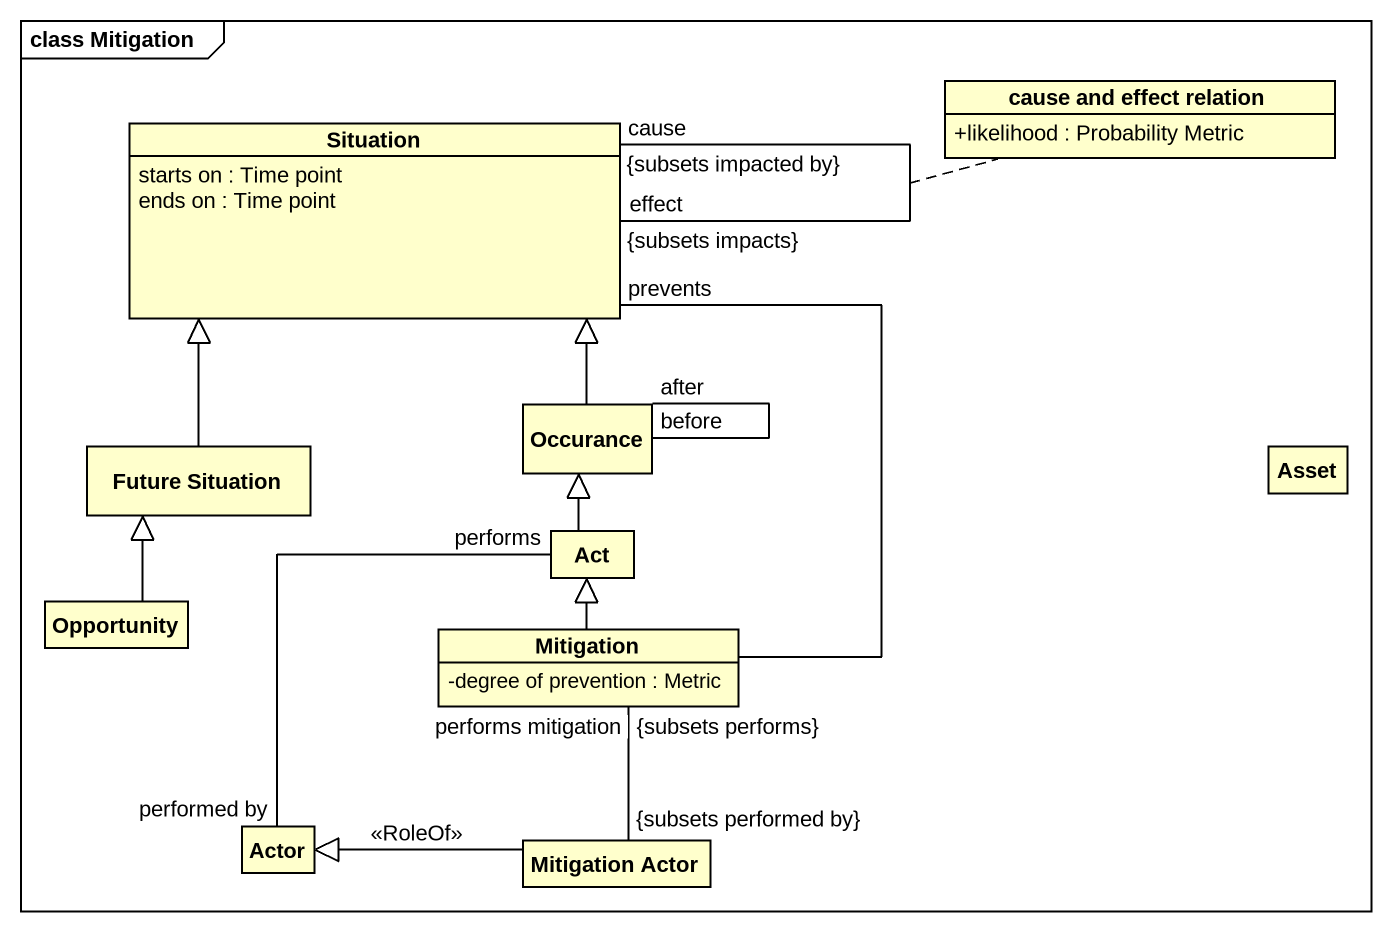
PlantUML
@startuml
mainframe class Mitigation
hide circle
hide empty members
skinparam classAttributeIconSize 0
class Situation {
  starts on : Time point
  ends on : Time point
}
class "cause and effect relation" as cause_and_effect_relation {
  +likelihood : Probability Metric
}
class Occurance
class "Future Situation" as Future_Situation
class Asset
class Act
class Opportunity
class Mitigation {
  -degree of prevention : Metric
}
class "Actor" as Actor_
class "Mitigation Actor" as Mitigation_Actor
Situation "effect\n{subsets impacts}" -- "cause\n{subsets impacted by}" Situation
(Situation, Situation) .. cause_and_effect_relation
Occurance -up-|> Situation
Occurance "before" -- "after" Occurance
Future_Situation -up-|> Situation
Act -up-|> Occurance
Opportunity -up-|> Future_Situation
Mitigation -up- "prevents" Situation
Mitigation -up-|> Act
Actor_ "performed by" -up- "performs" Act
Mitigation_Actor "{subsets performed by}" -up- "performs mitigation\n{subsets performs}" Mitigation
Mitigation_Actor -left-|> Actor_ : <<RoleOf>>
@enduml
